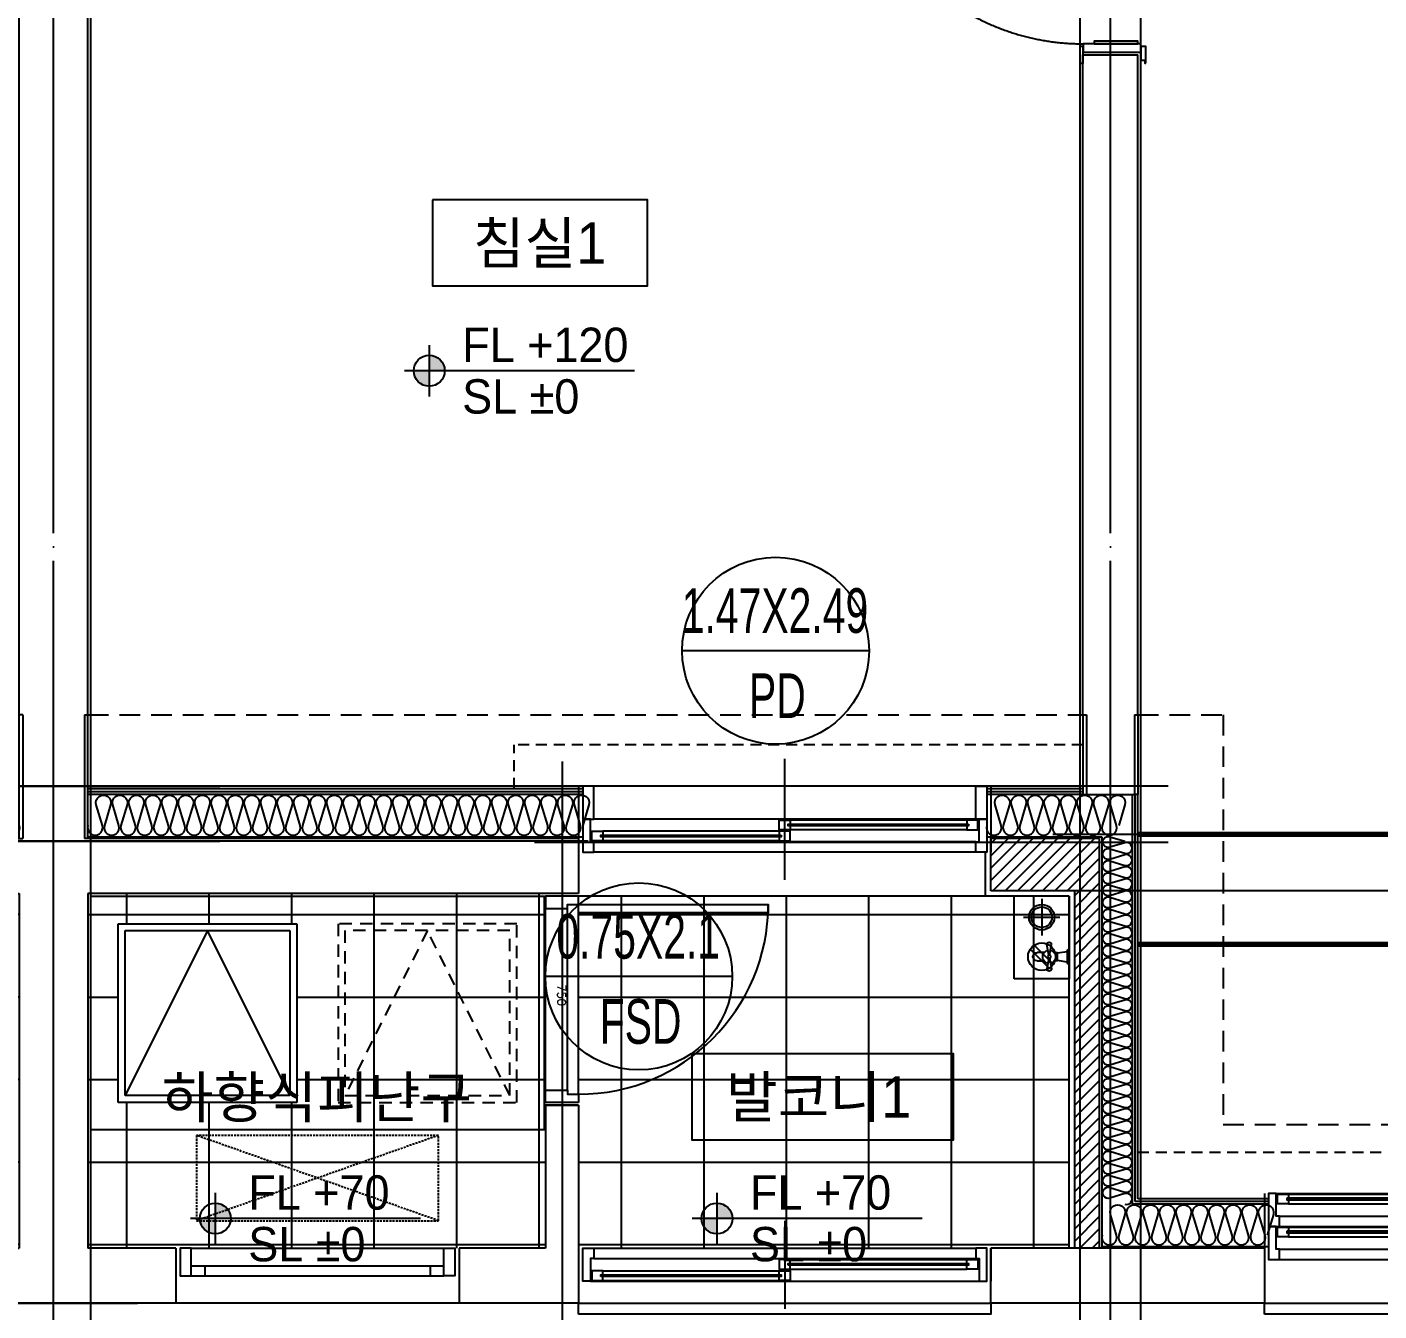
# Model space of a CAD drawing. Header units: millimetres. Extents: x -24416 to 92204, y -190080 to 23760.
# Drawn here: x 55137 to 60056, y -152341 to -147672 of the extents above; entities that cross this region are included whole.
import ezdxf
from ezdxf.enums import TextEntityAlignment as Align
from ezdxf.xclip import XClip

# ---------------------------------------------------------------- set-up
doc = ezdxf.new("R2010")
doc.units = ezdxf.units.MM
doc.header["$LTSCALE"] = 50
doc.header["$XCLIPFRAME"] = 0
for name, pattern in [('AUDIT_D_220706163347-0', [0]), ('CEN', [62, 60, -1, 0, -1]), ('H', [1.3, 0.8, -0.5]), ('HD', [2.5, 1.5, -1]), ('HID', [2.3, 1.5, -0.8]), ('HIDDEN', [9.525, 6.35, -3.175]), ('평면도(기준)$0$CENTER2', [16.25, 15, -0.5, 0.25, -0.5])]:
    doc.linetypes.add(name, pattern=pattern)
for name, color, linetype in [('A-ELE8', 8, 'Continuous'), ('A-레벨', 7, 'AUDIT_D_220706163347-0'), ('A-창호부호', 4, 'Continuous'), ('A_HAT', 8, 'Continuous'), ('CEN_CON', 1, 'CEN'), ('CEN_WALL', 12, 'CEN'), ('CONC', 2, 'Continuous'), ('dan1', 7, 'HID'), ('DOOR', 4, 'Continuous'), ('ELE3_CON', 7, 'Continuous'), ('ELE4', 4, 'Continuous'), ('ETC', 7, 'Continuous'), ('FIN', 6, 'Continuous'), ('INS', 8, 'Continuous'), ('SINA-F-FRAME', 4, 'Continuous'), ('WAL', 3, 'Continuous'), ('WAL_DRY', 7, 'Continuous'), ('WIN', 4, 'Continuous'), ('X - 단위세대$0$ETC', 6, 'Continuous'), ('바닥타일', 8, 'Continuous'), ('수전', 4, 'Continuous'), ('실명', 3, 'AUDIT_D_220706163347-0'), ('실명박스', 7, 'AUDIT_D_220706163347-0'), ('커튼박스', 6, 'Continuous'), ('평면도(기준)$0$1.EC-F-DOOR', 4, 'Continuous'), ('평면도(기준)$0$1.EC-F-DOOR-F', 4, 'Continuous'), ('확장', 8, 'HIDDEN')]:
    doc.layers.add(name, color=color, linetype=linetype)
for name, color, linetype, plot in [('Def-PrintX', 147, 'Continuous', False), ('Defpoint', 135, 'Continuous', False), ('MC', 135, 'Continuous', False), ('X - 단위세대$0$0_임시', 134, 'Continuous', False)]:
    doc.layers.add(name, color=color, linetype=linetype, plot=plot)
doc.styles.add('HAUD01', font='Dotum.ttf')
doc.styles.get("Standard").update_dxf_attribs({"font": 'txt', "bigfont": 'whgtxt.shx'})

# ---------------------------------------------------------------- blocks, each defined once
blk = doc.blocks.new('WIN_1500_단창1')
at = {"layer": 'Defpoint'}
for p, q in [((-15, 240), (-15, 0)), ((1485, 240), (1485, 0))]:
    blk.add_line(p, q, dxfattribs=at)
at = {"layer": 'WIN'}
blk.add_line((735, -100), (735, 340), dxfattribs=at)
at = {"layer": 'WIN', "color": 8}
for p, q in [((40, 240), (1430, 240)), ((40, 120), (1430, 120)), ((73, 117), (715, 117)), ((73, 82), (715, 82)), ((755, 76), (1397, 76)), ((40, 38), (1430, 38)), ((755, 41), (1397, 41)), ((40, 0), (1430, 0))]:
    blk.add_line(p, q, dxfattribs=at)
at = {"layer": 'WIN'}
for points in [[(40, 240), (0, 240), (0, 120), (40, 120), (40, 240)], [(1430, 240), (1470, 240), (1470, 120), (1430, 120), (1430, 240)], [(40, 38), (28, 38), (28, 120), (0, 120), (0, 0), (40, 0), (40, 38)], [(73, 96.5), (73, 82), (33, 82), (33, 117), (73, 117), (73, 102.5)], [(66, 102.5), (66, 96.5), (722, 96.5), (722, 102.5), (66, 102.5)], [(715, 96.5), (715, 82), (755, 82), (755, 117), (715, 117), (715, 102.5)], [(1430, 38), (1442, 38), (1442, 120), (1470, 120), (1470, 0), (1430, 0), (1430, 38)], [(755, 55.5), (755, 41), (715, 41), (715, 76), (755, 76), (755, 61.5)], [(748, 61.5), (748, 55.5), (1404, 55.5), (1404, 61.5), (748, 61.5)], [(1397, 55.5), (1397, 41), (1437, 41), (1437, 76), (1397, 76), (1397, 61.5)]]:
    blk.add_lwpolyline(points, dxfattribs=at)
blk = doc.blocks.new('수전')
at = {"layer": '수전'}
for p, q in [((0, 0), (58.5, 0, 0)), ((29.2, -7), (9.3, -7)), ((9.9, -7), (14.9, -42.9)), ((14.9, -42.9), (29.2, -42.9)), ((49.2, -7), (29.2, -7)), ((29.2, -42.9), (43.6, -42.9)), ((43.6, -42.9), (48.6, -7)), ((23.4, -71.3), (-14.8, -64.6)), ((23.4, -74.6), (-14.8, -81.3)), ((19.7, -49.8), (6.1, -63.4)), ((6.1, -63.4), (6.1, -68.2)), ((6.1, -77.6), (6.1, -82.5)), ((6.1, -82.5), (19.7, -96)), ((14.5, -117.3), (14.5, -90.9)), ((38.8, -49.8), (19.7, -49.8)), ((19.7, -96), (38.8, -96)), ((35.1, -71.3), (73.3, -64.6)), ((35.1, -74.6), (73.3, -81.3)), ((52.3, -63.4), (38.8, -49.8)), ((38.8, -96), (52.3, -82.5)), ((44, -90.9), (44, -117.3)), ((52.3, -68.2), (52.3, -63.4)), ((52.3, -82.5), (52.3, -77.6))]:
    blk.add_line(p, q, dxfattribs=at)
blk.add_circle((29.2, -72.9), 5.91, dxfattribs=at)
for centre, radius, start, end in [((11.8, 6), 13.2, 207.1852, 259.412), ((46.7, 6), 13.2, 280.588, 332.8148), ((-12.4, -49.9), 28.1, 351.511, 14.308), ((70.8, -49.9), 28.1, 165.692, 188.489), ((-14.8, -72.9), 8.37, 90, 270), ((73.3, -72.9), 8.37, 270, 90), ((29.2, -117.3), 14.7, 180, 0)]:
    blk.add_arc(centre, radius, start, end, dxfattribs=at)
blk = doc.blocks.new('X - 단위세대$0$200207-발코니배수구')
at = {"layer": 'X - 단위세대$0$ETC', "color": 4}
for p, q in [((0, 0), (0, 200)), ((0, 200), (300, 200)), ((300, 0), (300, 200)), ((300, 0), (0, 0))]:
    blk.add_line(p, q, dxfattribs=at)
at = {"layer": 'X - 단위세대$0$ETC', "color": 1}
for p, q in [((223.7, 166.3), (223.7, 33.7)), ((290, 100), (157.4, 100))]:
    blk.add_line(p, q, dxfattribs=at)
at = {"layer": 'X - 단위세대$0$ETC', "color": 8}
for p, q in [((38.1, 72.7), (107.3, 141.9)), ((52.7, 58.1), (121.9, 127.3))]:
    blk.add_line(p, q, dxfattribs=at)
at = {"layer": 'X - 단위세대$0$ETC', "color": 4}
for centre, radius in [((80, 100), 50), ((223.7, 100), 46.3)]:
    blk.add_circle(centre, radius, dxfattribs=at)
at = {"layer": 'X - 단위세대$0$ETC', "color": 8}
blk.add_circle((223.7, 100), 37.5, dxfattribs=at)
blk = doc.blocks.new('실외기창_1000')
at = {"layer": 'WIN', "color": 8}
blk.add_line((960, 100), (40, 100), dxfattribs=at)
at = {"layer": 'WIN'}
for p, q in [((960, 36), (40, 36)), ((960, 0), (40, 0)), ((90, 36), (90, 0)), ((910, 36), (910, 0))]:
    blk.add_line(p, q, dxfattribs=at)
for points in [[(40, 100), (0, 100), (0, 0), (40, 0)], [(960, 100), (1000, 100), (1000, 0), (960, 0)]]:
    blk.add_lwpolyline(points, close=True, dxfattribs=at)
blk = doc.blocks.new('A$C24669fbc')
at = {"layer": 'Defpoint'}
blk.add_lwpolyline([(1650, 850), (0, 850), (0, 0), (1650, 0)], close=True, dxfattribs=at)
at = {"layer": 'ETC', "linetype": 'HD', "ltscale": 0.6}
for points in [[(100, 750), (750, 750), (750, 100), (100, 100)], [(125, 725), (725, 725), (725, 125), (125, 125)]]:
    blk.add_lwpolyline(points, close=True, dxfattribs=at)
at = {"layer": 'ETC', "linetype": 'HD', "ltscale": 10}
for points in [[(1550, 750), (900, 750), (900, 100), (1550, 100)], [(1525, 725), (925, 725), (925, 125), (1525, 125)]]:
    blk.add_lwpolyline(points, close=True, dxfattribs=at)
at = {"layer": 'ETC', "linetype": 'HD', "ltscale": 0.6}
blk.add_lwpolyline([(125, 125), (425, 725), (725, 125)], dxfattribs=at)
at = {"layer": 'ETC', "linetype": 'HD', "ltscale": 10}
blk.add_lwpolyline([(925, 125), (1225, 725), (1525, 125)], dxfattribs=at)
blk = doc.blocks.new('A$C8273e713')
at = {"layer": 'A-ELE8', "linetype": 'HID', "ltscale": 0.1}
for p, q in [((0, 310), (880, 0)), ((0, 0), (880, 310))]:
    blk.add_line(p, q, dxfattribs=at)
blk.add_lwpolyline([(0, 310), (880, 310), (880, 0), (0, 0)], close=True, dxfattribs=at)
blk = doc.blocks.new('WIN_이중창_3600')
at = {"layer": 'Defpoint'}
for p, q in [((-15, 240), (-15, 0)), ((3585, 240), (3585, 0))]:
    blk.add_line(p, q, dxfattribs=at)
at = {"layer": 'WIN'}
for p, q in [((900, -100), (900, 340)), ((2670, -100), (2670, 340))]:
    blk.add_line(p, q, dxfattribs=at)
at = {"layer": 'WIN', "color": 8}
for p, q in [((3542, 240), (28, 240)), ((880, 237), (73, 237)), ((880, 202), (73, 202)), ((3497, 237), (2690, 237)), ((3497, 202), (2690, 202)), ((3530, 158), (40, 158)), ((2650, 196), (920, 196)), ((2650, 161), (920, 161)), ((3530, 120), (40, 120)), ((880, 117), (73, 117)), ((3497, 117), (2690, 117)), ((880, 82), (73, 82)), ((2650, 76), (920, 76)), ((3497, 82), (2690, 82)), ((3530, 38), (40, 38)), ((3530, 0), (40, 0)), ((2650, 41), (920, 41))]:
    blk.add_line(p, q, dxfattribs=at)
at = {"layer": 'WIN'}
for points in [[(40, 158), (28, 158), (28, 240), (0, 240), (0, 120), (40, 120), (40, 158)], [(73, 216.5), (73, 202), (33, 202), (33, 237), (73, 237), (73, 222.5)], [(887, 222.5), (887, 216.5), (66, 216.5), (66, 222.5), (887, 222.5)], [(880, 216.5), (880, 202), (920, 202), (920, 237), (880, 237), (880, 222.5)], [(2690, 216.5), (2690, 202), (2650, 202), (2650, 237), (2690, 237), (2690, 222.5)], [(3504, 222.5), (3504, 216.5), (2683, 216.5), (2683, 222.5), (3504, 222.5)], [(3497, 216.5), (3497, 202), (3537, 202), (3537, 237), (3497, 237), (3497, 222.5)], [(3530, 158), (3542, 158), (3542, 240), (3570, 240), (3570, 120), (3530, 120), (3530, 158)], [(920, 175.5), (920, 161), (880, 161), (880, 196), (920, 196), (920, 181.5)], [(2657, 181.5), (2657, 175.5), (913, 175.5), (913, 181.5), (2657, 181.5)], [(2650, 175.5), (2650, 161), (2690, 161), (2690, 196), (2650, 196), (2650, 181.5)], [(40, 38), (28, 38), (28, 120), (0, 120), (0, 0), (40, 0), (40, 38)], [(73, 96.5), (73, 82), (33, 82), (33, 117), (73, 117), (73, 102.5)], [(887, 102.5), (887, 96.5), (66, 96.5), (66, 102.5), (887, 102.5)], [(880, 96.5), (880, 82), (920, 82), (920, 117), (880, 117), (880, 102.5)], [(2690, 96.5), (2690, 82), (2650, 82), (2650, 117), (2690, 117), (2690, 102.5)], [(3504, 102.5), (3504, 96.5), (2683, 96.5), (2683, 102.5), (3504, 102.5)], [(3497, 96.5), (3497, 82), (3537, 82), (3537, 117), (3497, 117), (3497, 102.5)], [(3530, 38), (3542, 38), (3542, 120), (3570, 120), (3570, 0), (3530, 0), (3530, 38)], [(920, 55.5), (920, 41), (880, 41), (880, 76), (920, 76), (920, 61.5)], [(2657, 61.5), (2657, 55.5), (913, 55.5), (913, 61.5), (2657, 61.5)], [(2650, 55.5), (2650, 41), (2690, 41), (2690, 76), (2650, 76), (2650, 61.5)]]:
    blk.add_lwpolyline(points, dxfattribs=at)
blk = doc.blocks.new('WIN_1500_단창2')
at = {"layer": 'Defpoint'}
for p, q in [((-15, 120), (-15, 0)), ((1485, 120), (1485, 0))]:
    blk.add_line(p, q, dxfattribs=at)
at = {"layer": 'WIN'}
blk.add_line((735, 220), (735, -100), dxfattribs=at)
at = {"layer": 'WIN', "color": 8}
for p, q in [((1430, 120), (40, 120)), ((1430, 82), (40, 82)), ((715, 79), (73, 79)), ((1442, 0), (28, 0)), ((715, 44), (73, 44)), ((1397, 38), (755, 38)), ((1397, 3), (755, 3))]:
    blk.add_line(p, q, dxfattribs=at)
at = {"layer": 'WIN'}
for points in [[(40, 82), (28, 82), (28, 0), (0, 0), (0, 120), (40, 120), (40, 82)], [(1430, 82), (1442, 82), (1442, 0), (1470, 0), (1470, 120), (1430, 120), (1430, 82)], [(73, 64.5), (73, 79), (33, 79), (33, 44), (73, 44), (73, 58.5)], [(722, 58.5), (722, 64.5), (66, 64.5), (66, 58.5), (722, 58.5)], [(715, 64.5), (715, 79), (755, 79), (755, 44), (715, 44), (715, 58.5)], [(755, 23.5), (755, 38), (715, 38), (715, 3), (755, 3), (755, 17.5)], [(1404, 17.5), (1404, 23.5), (748, 23.5), (748, 17.5), (1404, 17.5)], [(1397, 23.5), (1397, 38), (1437, 38), (1437, 3), (1397, 3), (1397, 17.5)]]:
    blk.add_lwpolyline(points, dxfattribs=at)
blk = doc.blocks.new('insul1')
blk.add_lwpolyline([(0, 0.25, 1.344031), (0.35, 0.25), (0.2, 0.75, -1.344031), (0.55, 0.75), (0.4, 0.25)], format="xyb")
blk = doc.blocks.new('SD_750')
at = {"layer": 'DOOR'}
for p, q in [((720, 120), (30, 120)), ((705, 80), (45, 80)), ((705, 0), (45, 0))]:
    blk.add_line(p, q, dxfattribs=at)
for points in [[(30, 120), (30, 810), (60, 810), (60, 120), (30, 120)], [(0, 120), (0, 0), (45, 0), (45, 80), (30, 80), (30, 120), (0, 120)], [(750, 120), (750, 0), (705, 0), (705, 80), (720, 80), (720, 120), (750, 120)]]:
    blk.add_lwpolyline(points, dxfattribs=at)
blk.add_arc((30, 120), 690, 0, 90, dxfattribs=at)
at = {"layer": 'X - 단위세대$0$0_임시'}
for p, q in [((-10, 120), (-10, 0)), ((760, 120), (760, 0))]:
    blk.add_line(p, q, dxfattribs=at)
at = {"layer": 'Def-PrintX'}
blk.add_text('750', height=30, dxfattribs=at).set_placement((360, 58.1), align=Align.MIDDLE)
blk = doc.blocks.new('A$C65D858C3')
at = {"layer": '평면도(기준)$0$1.EC-F-DOOR', "color": 8}
for points in [[(80.8, 920), (80.8, 970), (260.8, 970), (260.8, 950), (100.8, 950), (100.8, 920)], [(80.8, 863.9), (80.8, 813.9), (260.8, 813.9), (260.8, 833.9), (100.8, 833.9), (100.8, 863.9)]]:
    blk.add_lwpolyline(points, dxfattribs=at)
at = {"layer": '평면도(기준)$0$1.EC-F-DOOR'}
blk.add_lwpolyline([(840.4, 910), (0.8, 910), (0.8, 874), (840.4, 874), (840.4, 910)], dxfattribs=at)
at = {"layer": '평면도(기준)$0$1.EC-F-DOOR', "color": 8}
for points in [[(120.8, 910), (60.8, 910), (60.8, 920), (120.8, 920)], [(120.8, 874), (60.8, 874), (60.8, 864), (120.8, 864)]]:
    blk.add_lwpolyline(points, close=True, dxfattribs=at)
at = {"layer": '평면도(기준)$0$1.EC-F-DOOR', "color": 1, "linetype": '평면도(기준)$0$CENTER2', "ltscale": 6}
blk.add_arc((840.6, 910.6), 840.6, 182.4982, 269.9824, dxfattribs=at)
at = {"layer": '평면도(기준)$0$1.EC-F-DOOR-F'}
for points in [[(828.4, 980), (828.4, 920), (840.4, 920), (840.4, 980)], [(1050.4, 940), (1050.4, 910), (840.4, 910), (840.4, 940)], [(1050.4, 920), (1050.4, 940), (1050.4, 980), (1068.4, 980), (1068.4, 920)], [(1040.4, 910), (1040.4, 900), (880.4, 900), (880.4, 910)], [(828.4, 60), (828.4, 0), (840.4, 0), (840.4, 60)], [(1050.4, 40), (1050.4, 70), (840.4, 70), (840.4, 40)], [(1040.4, 70), (1040.4, 80), (880.4, 80), (880.4, 70)]]:
    blk.add_lwpolyline(points, close=True, dxfattribs=at)
blk.add_lwpolyline([(1068.4, 0), (1068.4, 60), (1050.4, 60), (1050.4, 10), (1065.4, 10), (1065.4, 0), (1068.4, 0)], dxfattribs=at)
blk = doc.blocks.new('U-131A(확장)2', base_point=(284085.3, -82263.2))
at = {"layer": 'A_HAT'}
h = blk.add_hatch(dxfattribs=at)
h.set_pattern_fill('ANSI31', color=256, scale=10, style=0)
h.paths.add_polyline_path([(288195.3, -80573.2), (287800.3, -80573.2), (287800.3, -80763.2), (288105.3, -80763.2), (288105.3, -82063.2), (288195.3, -82063.2)])
at = {"layer": '바닥타일'}
h = blk.add_hatch(dxfattribs=at)
h.set_pattern_fill('_USER', color=256, scale=300, double=1, pattern_type=0)
h.set_pattern_definition([(0, (0, 0), (0, 300), []), (90, (0, 0), (-300, 2e-14), [])])
h.paths.add_polyline_path([(285275.3, -80883.2), (285275.3, -81533.2), (284625.3, -81533.2), (284625.3, -80883.2)], flags=16)
h.paths.add_polyline_path([(284515.3, -80773.2), (284515.3, -82063.2), (286180.3, -82063.2), (286180.3, -80773.2)])
h.paths.add_polyline_path([(286300.3, -80783.2), (286300.3, -82063.2), (288085.3, -82063.2), (288085.3, -80783.2)])
at = {"layer": 'CEN_CON'}
for p, q in [((284390.3, -82563.2), (284390.3, -71628.2)), ((288235.3, -82563.2), (288235.3, -71628.2)), ((286335.3, -80583.2), (283785.3, -80583.2))]:
    blk.add_line(p, q, dxfattribs=at)
at = {"layer": 'CEN_WALL'}
for p, q in [((286240.3, -80293.2), (286240.3, -82563.2)), ((288445.3, -80588.2), (286140.3, -80588.2)), ((295885.3, -80763.2), (288025.3, -80763.2))]:
    blk.add_line(p, q, dxfattribs=at)
at = {"layer": 'CONC'}
for p, q in [((284515.3, -80123.2), (284515.3, -73168.2)), ((288135.3, -80123.2), (288135.3, -77723.2)), ((288135.3, -77723.2), (288335.3, -77723.2)), ((288335.3, -80123.2), (288335.3, -77723.2)), ((284502.3, -80123.2), (284502.3, -80573.2)), ((284502.3, -80123.2), (284515.3, -80123.2)), ((288135.3, -80123.2), (288148.3, -80123.2)), ((288148.3, -80123.2), (288148.3, -80413.2)), ((288322.3, -80123.2), (288322.3, -80413.2)), ((288322.3, -80123.2), (288335.3, -80123.2)), ((288148.3, -80413.2), (288322.3, -80413.2)), ((286300.3, -80573.2), (284502.3, -80573.2)), ((286300.3, -80573.2), (286300.3, -80773.2)), ((286300.3, -80773.2), (284515.3, -80773.2)), ((284515.3, -80773.2), (284515.3, -82063.2)), ((286180.3, -81543.2), (286180.3, -82063.2)), ((286180.3, -81543.2), (286300.3, -81543.2)), ((286300.3, -81543.2), (286300.3, -82263.2)), ((284835.3, -82063.2), (284515.3, -82063.2)), ((284835.3, -82063.2), (284835.3, -82263.2)), ((286180.3, -82063.2), (285865.3, -82063.2)), ((285865.3, -82063.2), (285865.3, -82263.2)), ((288795.3, -82063.2), (287800.3, -82063.2)), ((287800.3, -82263.2), (287800.3, -82063.2)), ((288795.3, -82063.2), (288795.3, -82263.2)), ((284835.3, -82263.2), (284085.3, -82263.2)), ((286300.3, -82263.2), (285865.3, -82263.2)), ((288795.3, -82263.2), (287800.3, -82263.2))]:
    blk.add_line(p, q, dxfattribs=at)
at = {"layer": 'dan1'}
blk.add_line((284515.3, -80123.2), (288135.3, -80123.2), dxfattribs=at)
blk.add_lwpolyline([(288335.3, -80123.2), (288645.3, -80123.2), (288645.3, -81613.2), (295505.3, -81613.2), (295505.3, -77978.2), (299595.3, -77978.2), (299595.3, -81613.2), (309255.3, -81613.2), (309255.3, -73508.2), (308590.3, -73508.2), (308590.3, -72578.2), (305795.3, -72578.2), (305795.4, -75688.2), (305485.3, -75688.2)], dxfattribs=at)
at = {"layer": 'ELE3_CON'}
for p, q in [((285865.3, -82263.2), (284835.3, -82263.2)), ((286300.3, -82263.2), (287800.3, -82263.2)), ((288795.3, -82263.2), (292395.3, -82263.2))]:
    blk.add_line(p, q, dxfattribs=at)
at = {"layer": 'ELE4'}
blk.add_line((287780.3, -80783.2), (286300.3, -80783.2), dxfattribs=at)
at = {"layer": 'FIN'}
for p, q in [((287780.3, -80783.2), (287780.3, -80623.2)), ((288085.3, -80783.2), (287780.3, -80783.2)), ((288085.3, -82063.2), (288085.3, -80783.2))]:
    blk.add_line(p, q, dxfattribs=at)
at = {"layer": 'INS'}
for p, q in [((284515.3, -80573.2), (284515.3, -80123.2)), ((288135.3, -80123.2), (288135.3, -80413.2)), ((288335.3, -80123.2), (288335.3, -80413.2)), ((286315.3, -80413.2), (284515.3, -80413.2)), ((288135.3, -80413.2), (287785.3, -80413.2)), ((288135.3, -80413.2), (288148.3, -80413.2)), ((288315.3, -81903.2), (288315.3, -80413.2)), ((288335.3, -80413.2), (288322.3, -80413.2)), ((286315.3, -80568.2), (284515.3, -80568.2)), ((288205.3, -80568.2), (287785.3, -80568.2)), ((288205.3, -82058.2), (288205.3, -80568.2)), ((288810.3, -81903.2), (288315.3, -81903.2)), ((288810.3, -82058.2), (288205.3, -82058.2))]:
    blk.add_line(p, q, dxfattribs=at)
at = {"layer": 'MC'}
for p, q in [((284525.3, -82563.2), (284525.3, -71628.2)), ((288345.3, -82563.2), (288345.3, -71628.2)), ((288125.3, -82563.2), (288125.3, -76533.2)), ((288445.3, -80383.2), (283785.3, -80383.2)), ((295885.3, -80558.2), (288025.3, -80558.2))]:
    blk.add_line(p, q, dxfattribs=at)
at = {"layer": 'WAL'}
for p, q in [((288195.3, -80573.2), (287800.3, -80573.2)), ((287800.3, -80763.2), (287800.3, -80573.2)), ((288195.3, -82063.2), (288195.3, -80573.2)), ((288105.3, -80763.2), (287800.3, -80763.2)), ((288105.3, -82063.2), (288105.3, -80763.2)), ((286200.3, -81543.2), (286285.3, -81543.2))]:
    blk.add_line(p, q, dxfattribs=at)
at = {"layer": 'WAL_DRY'}
for p, q in [((286315.3, -80393.2), (284515.3, -80393.2)), ((286315.3, -80403.2), (284515.3, -80403.2)), ((288135.3, -80393.2), (287785.3, -80393.2)), ((288135.3, -80403.2), (287785.3, -80403.2)), ((288325.3, -81893.2), (288325.3, -80413.2)), ((288335.3, -81883.2), (288335.3, -80413.2)), ((288810.3, -81883.2), (288335.3, -81883.2)), ((288810.3, -81893.2), (288325.3, -81893.2))]:
    blk.add_line(p, q, dxfattribs=at)
at = {"layer": 'X - 단위세대$0$ETC'}
for points in [[(286300.3, -82303.2), (286300.3, -82263.2), (287800.3, -82263.2), (287800.3, -82303.2), (286300.3, -82303.2)], [(288795.3, -82303.2), (288795.3, -82263.2), (292395.3, -82263.2), (292395.3, -82303.2), (288795.3, -82303.2)]]:
    blk.add_lwpolyline(points, dxfattribs=at)
at = {"layer": '커튼박스', "linetype": 'H'}
for p, q in [((288135.3, -80233.2), (286065.3, -80233.2)), ((286065.3, -80393.2), (286065.3, -80233.2)), ((288335.3, -81714.2), (295775.3, -81714.2))]:
    blk.add_line(p, q, dxfattribs=at)
at = {"layer": '확장', "ltscale": 0.5, "const_width": 20, "flags": 128}
for points in [[(288335.3, -80558.2), (295765.3, -80558.2)], [(288335.3, -80958.2), (295765.3, -80958.2)]]:
    blk.add_lwpolyline(points, dxfattribs=at)
at = {"ltscale": 100, "rotation": 90}
blk.add_blockref('X - 단위세대$0$200207-발코니배수구', (288085.3, -81083.2), dxfattribs=at)
at = {"xscale": -1}
blk.add_blockref('실외기창_1000', (285850.3, -82163.2), dxfattribs=at)
at = {"layer": 'A-ELE8', "linetype": 'HID', "ltscale": 0.1, "xscale": -1}
blk.add_blockref('A$C8273e713', (285790.3, -81963.2), dxfattribs=at)
at = {"layer": 'DOOR', "rotation": 270}
blk.add_blockref('SD_750', (286180.3, -80783.2), dxfattribs=at)
at = {"layer": 'ETC', "linetype": 'HD', "ltscale": 10, "xscale": -1}
blk.add_blockref('A$C24669fbc', (286175.3, -81633.2), dxfattribs=at)
at = {"layer": 'INS', "xscale": 150, "yscale": 150, "zscale": 150, "row_count": 1, "row_spacing": 0, "column_spacing": 60}
for p, column_count in [((284515.3, -80563.2), 30), ((287785.3, -80563.2), 8), ((288205.3, -82053.2), 10)]:
    blk.add_blockref('insul1', p, dxfattribs=dict(at, column_count=column_count))
at = {"layer": 'INS', "xscale": 110.0000000000002, "yscale": 110.0000000000002, "zscale": 110.0000000000002, "rotation": 90, "row_count": 1, "column_count": 30, "row_spacing": -1.577721810442024e-30, "column_spacing": 44.00000000000005}
blk.add_blockref('insul1', (288315.3, -81903.2), dxfattribs=at)
at = {"layer": 'SINA-F-FRAME'}
blk.add_blockref('A$C65D858C3', (287295, -77753.2), dxfattribs=at)
at = {"layer": 'WIN', "xscale": -1}
for name, p in [('WIN_1500_단창1', (287785.3, -80623.2)), ('WIN_이중창_3600', (292380.3, -82104.2)), ('WIN_1500_단창2', (287785.3, -82183.2))]:
    blk.add_blockref(name, p, dxfattribs=at)
at = {"layer": '수전', "xscale": -1, "rotation": 270}
blk.add_blockref('수전', (288085.3, -81032.4), dxfattribs=at)
blk = doc.blocks.new('A$C4D377245')
at = {"layer": 'A-창호부호'}
blk.add_line((675.4, 345), (14.6, 345), dxfattribs=at)
blk.add_circle((345, 345), 330.4, dxfattribs=at)
blk = doc.blocks.new('A$Cb33ca4a3')
at = {"layer": 'A-레벨'}
h = blk.add_hatch(color=256, dxfattribs=at)
h.paths.add_polyline_path([(56600.3, -172738.6), (56600.3, -172682.3), (56544.1, -172682.3, 0.414214)])
h.paths.add_polyline_path([(56600.3, -172626.1), (56600.3, -172682.3), (56656.6, -172682.3, 0.414214)])
h = blk.add_hatch(color=256, dxfattribs=at)
h.paths.add_polyline_path([(55822.1, -175821.4), (55822.1, -175765.2), (55765.9, -175765.2, 0.414214)])
h.paths.add_polyline_path([(55822.1, -175708.9), (55822.1, -175765.2), (55878.4, -175765.2, 0.414214)])
h = blk.add_hatch(color=256, dxfattribs=at)
h.paths.add_polyline_path([(57647.2, -175821.4), (57647.2, -175765.2), (57590.9, -175765.2, 0.414214)])
h.paths.add_polyline_path([(57647.2, -175708.9), (57647.2, -175765.2), (57703.4, -175765.2, 0.414214)])
for p, q in [((56600.3, -172588.6), (56600.3, -172776.1)), ((57347.4, -172682.3), (56510.3, -172682.3)), ((55822.1, -175671.4), (55822.1, -175858.9)), ((57647.2, -175671.4), (57647.2, -175858.9)), ((56569.2, -175765.2), (55732.1, -175765.2)), ((58394.3, -175765.2), (57557.2, -175765.2))]:
    blk.add_line(p, q, dxfattribs=at)
for centre in [(56600.3, -172682.3), (55822.1, -175765.2), (57647.2, -175765.2)]:
    blk.add_circle(centre, 56.2, dxfattribs=at)
at = {"layer": 'A-레벨', "color": 4, "style": 'HAUD01'}
for s, p in [('FL +120', (56720.4, -172650.4)), ('SL %%P0', (56720.4, -172838.1)), ('FL +70', (55942.2, -175733.2)), ('FL +70', (57767.2, -175733.2)), ('SL %%P0', (55942.2, -175921)), ('SL %%P0', (57767.2, -175921))]:
    blk.add_text(s, height=125, dxfattribs=at).set_placement(p)

msp = doc.modelspace()

# ---------------------------------------------------------------- linework, layer by layer
at = {"layer": '실명박스'}
for points in [[(56612.5, -148300.8), (56612.5, -148613.3), (57394.1, -148613.3), (57394.1, -148300.8)], [(57555.3, -151406.6), (57555.3, -151719.1), (58507.8, -151719.1), (58507.8, -151406.6)]]:
    msp.add_lwpolyline(points, close=True, dxfattribs=at)

# ---------------------------------------------------------------- block references
ref = msp.add_blockref('U-131A(확장)2', (55538.8, -152313.2), dxfattribs=dict(xscale=-1))
XClip(ref).set_block_clipping_path([(254525.3468844854, -82563.1562753955), (286041.4119379289, -68838.1562753955)])
ref = msp.add_blockref('U-131A(확장)2', (54928.8, -152313.2))
XClip(ref).set_block_clipping_path([(282739.2818310418, -82563.1562753955), (314255.3468844853, -68838.1562753955)])
at = {"layer": 'A-창호부호'}
msp.add_blockref('A$Cb33ca4a3', (0, 23760), dxfattribs=at)
at = {"layer": 'A-창호부호', "xscale": 1.028985507291509, "yscale": 1.028985507291509, "zscale": 1.028985507291509}
for p in [(57505.4, -150295.3), (57007.8, -151479.9)]:
    msp.add_blockref('A$C4D377245', p, dxfattribs=at)

# ---------------------------------------------------------------- texts
at = {"layer": 'A-창호부호', "color": 6, "style": 'HAUD01', "width": 0.7}
for s, p in [('1.47X2.49', (57858.3, -149794.3)), ('PD', (57866.9, -150103.9)), ('0.75X2.1', (57360.7, -150978.9)), ('FSD', (57369.3, -151288.5))]:
    msp.add_text(s, height=162.5, dxfattribs=at).set_placement(p, align=Align.MIDDLE)
at = {"layer": '실명', "style": 'HAUD01'}
for s, p in [('침실1', (57001.9, -148454.8)), ('하향식피난구', (56191.8, -151561.8)), ('발코니1', (58016.9, -151561.8))]:
    msp.add_text(s, height=150, dxfattribs=at).set_placement(p, align=Align.MIDDLE)

doc.saveas('drawing.dxf')
